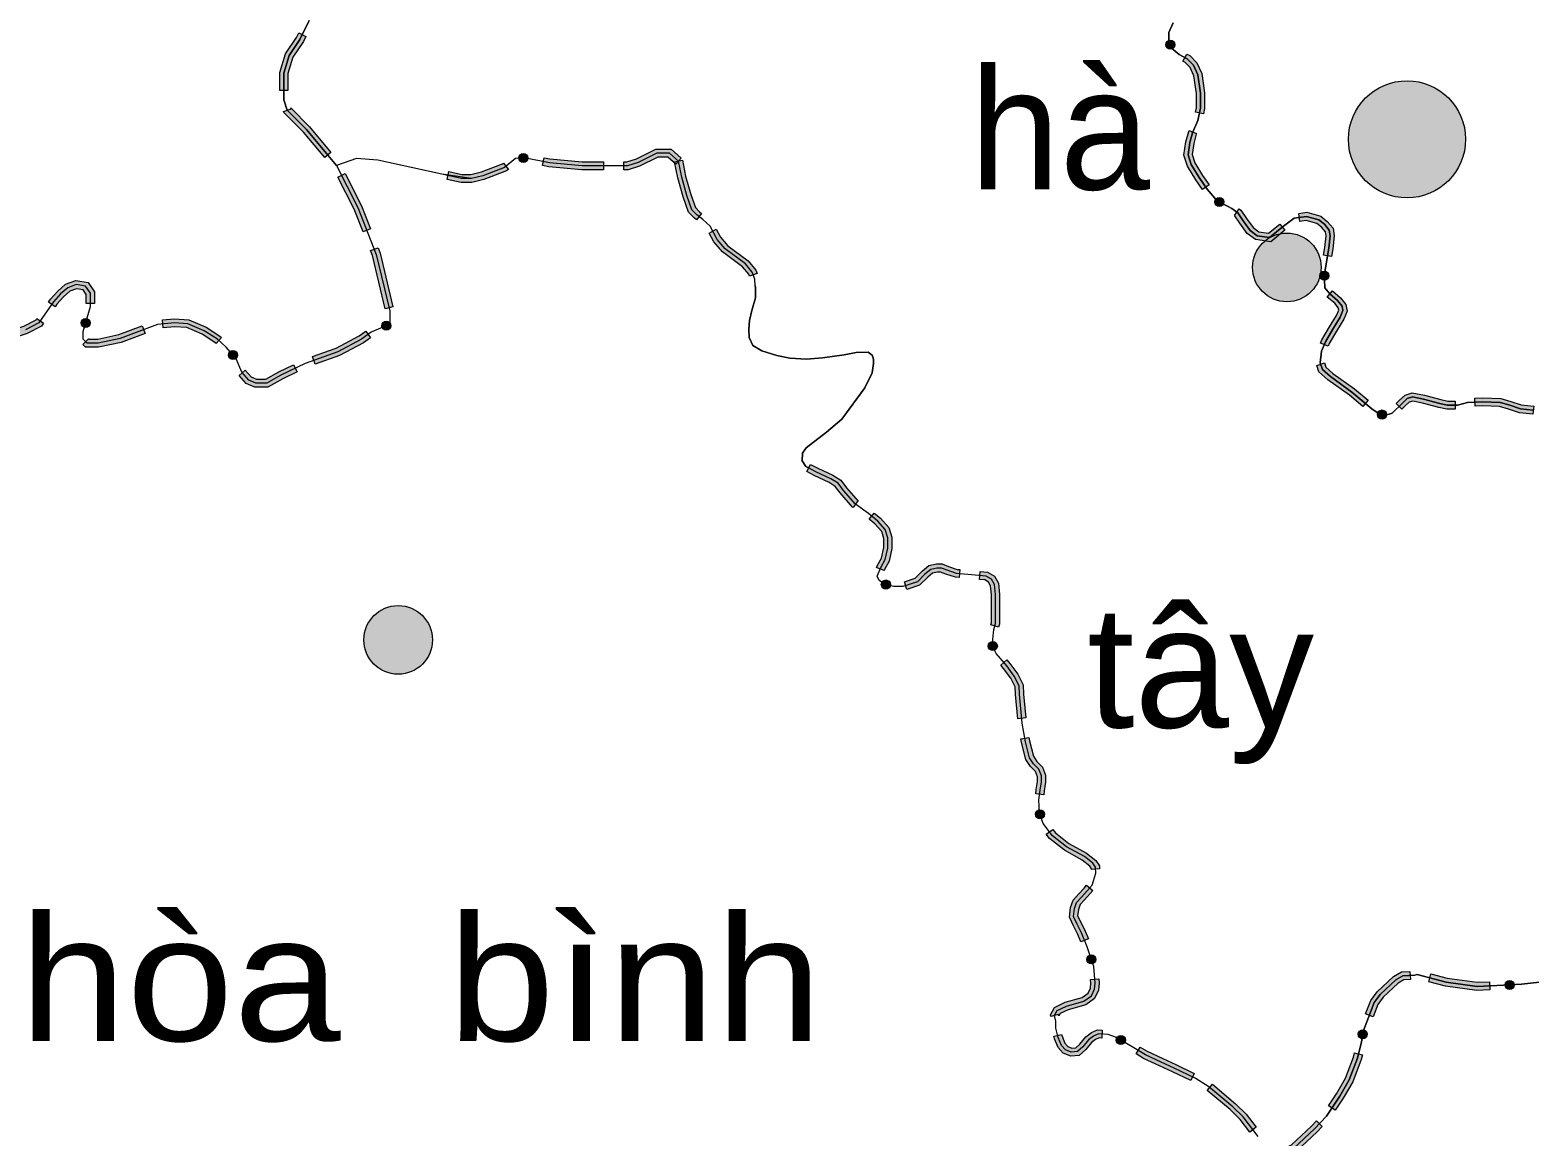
# Model space of a CAD drawing. Header units: metres. Extents: x -835890 to 1024355, y 79891 to 2211954.
# Drawn here: x -294160 to -219920, y 1838822 to 1893612 of the extents above; entities that cross this region are included whole.
import ezdxf
from ezdxf.enums import TextEntityAlignment as Align

# ---------------------------------------------------------------- set-up
doc = ezdxf.new("R2010")
doc.units = ezdxf.units.M
doc.header["$LTSCALE"] = 2200
for name, color, linetype, lineweight in [('10', 7, 'Continuous', 13), ('12', 7, 'Continuous', 13), ('13', 7, 'Continuous', 13), ('14', 7, 'Continuous', 13), ('16', 7, 'Continuous', 13), ('37', 7, 'Continuous', 13), ('38', 7, 'Continuous', 13), ('8', 7, 'Continuous', 13)]:
    doc.layers.add(name, color=color, linetype=linetype, lineweight=lineweight)
doc.layers.add('3', color=7, linetype='Continuous')

msp = doc.modelspace()

# ---------------------------------------------------------------- hatches: boundary and pattern name
at = {"layer": '37'}
for points in [[(-280495, 1893293), (-280619, 1893044), (-281142, 1892259), (-281390, 1891450), (-281390, 1891081), (-281391, 1890611), (-281791, 1890612), (-281790, 1891081), (-281790, 1891510), (-281507, 1892432), (-280966, 1893245), (-280853, 1893472)], [(-237622, 1892666, 1), (-237751, 1893097, 1)], [(-236867, 1892419), (-236726, 1892340), (-236375, 1891990), (-236130, 1891451), (-235993, 1890492), (-235993, 1889716), (-236048, 1889459), (-236439, 1889543), (-236393, 1889758), (-236393, 1890464), (-236518, 1891338), (-236709, 1891758), (-236969, 1892018), (-237061, 1892069)], [(-281227, 1889707), (-281242, 1889749), (-280313, 1888820), (-279256, 1887543), (-279564, 1887288), (-280609, 1888550), (-281589, 1889531), (-281605, 1889575)], [(-236383, 1888480), (-236397, 1888450), (-236520, 1887995), (-236599, 1887443), (-236468, 1887036), (-236091, 1886407), (-235765, 1885936), (-236094, 1885708), (-236427, 1886190), (-236835, 1886870), (-237008, 1887408), (-236913, 1888077), (-236775, 1888582), (-236751, 1888638)], [(-269947, 1887255, 1), (-269499, 1887295, 1)], [(-265755, 1886687), (-266827, 1886687), (-268463, 1886830), (-268782, 1886894), (-268703, 1887286), (-268406, 1887226), (-266810, 1887087), (-265755, 1887087)], [(-262172, 1886968), (-262564, 1887315), (-263062, 1887315), (-263966, 1886861), (-264540, 1886687), (-264755, 1886687), (-264755, 1887087), (-264599, 1887087), (-264115, 1887234), (-263157, 1887715), (-262413, 1887715), (-261907, 1887268)], [(-277663, 1883611), (-278104, 1884729), (-278911, 1886315), (-278555, 1886496), (-277739, 1884894), (-277290, 1883758)], [(-270459, 1886704), (-270554, 1886627), (-271677, 1886203), (-272274, 1886054), (-272813, 1886054), (-273501, 1886206), (-273415, 1886596), (-272769, 1886454), (-272324, 1886454), (-271797, 1886586), (-270756, 1886978), (-270713, 1887014)], [(-261843, 1887156), (-261691, 1886374), (-261431, 1885466), (-261206, 1884812), (-261006, 1884611), (-260896, 1884525), (-261143, 1884211), (-261272, 1884312), (-261555, 1884594), (-261813, 1885346), (-262080, 1886281), (-262235, 1887080)], [(-235059, 1884990, 1), (-235456, 1885200, 1)], [(-234279, 1884755), (-234194, 1884694), (-233914, 1884274), (-233585, 1883821), (-233301, 1883608), (-232828, 1883541), (-232265, 1883998), (-232013, 1883688), (-232711, 1883120), (-233459, 1883227), (-233873, 1883538), (-234242, 1884045), (-234486, 1884411), (-234512, 1884430)], [(-231320, 1884525), (-230924, 1884582), (-230234, 1884385), (-229914, 1884129), (-229625, 1883788), (-229569, 1883423), (-229638, 1882779), (-229706, 1882393), (-230100, 1882462), (-230034, 1882835), (-229972, 1883413), (-230004, 1883615), (-230194, 1883841), (-230421, 1884022), (-230952, 1884174), (-231263, 1884129)], [(-260173, 1883739), (-259963, 1883346), (-259597, 1882918), (-258588, 1882172), (-258211, 1881713), (-258151, 1881554), (-258526, 1881414), (-258562, 1881511), (-258866, 1881879), (-259871, 1882624), (-260295, 1883119), (-260526, 1883550)], [(-276573, 1879801), (-277198, 1882435), (-277295, 1882681), (-276923, 1882828), (-276815, 1882556), (-276184, 1879894)], [(-230054, 1881215, 1), (-230054, 1881665, 1)], [(-293245, 1880131), (-293148, 1880273), (-292783, 1880678), (-292397, 1881021), (-291886, 1881208), (-291284, 1881107), (-290970, 1880636), (-290970, 1880066), (-291370, 1880066), (-291370, 1880515), (-291520, 1880741), (-291848, 1880796), (-292189, 1880672), (-292500, 1880394), (-292833, 1880025), (-292916, 1879904)], [(-229653, 1880683), (-229255, 1880351), (-228995, 1880013), (-228931, 1879691), (-229090, 1879293), (-229458, 1878695), (-229821, 1878074), (-229875, 1877947), (-230243, 1878104), (-230179, 1878255), (-229801, 1878900), (-229449, 1879473), (-229346, 1879729), (-229369, 1879843), (-229545, 1880072), (-229909, 1880375)], [(-296418, 1878424), (-296333, 1878414), (-295254, 1878674), (-294464, 1878938), (-293861, 1879257), (-293817, 1879317), (-293494, 1879082), (-293592, 1878947), (-294306, 1878569), (-295143, 1878290), (-296310, 1878008), (-296466, 1878027)], [(-291460, 1878881, 1), (-291339, 1879315, 1)], [(-287596, 1879248), (-287009, 1879303), (-286300, 1879261), (-285439, 1878892), (-284752, 1878447), (-284669, 1878371), (-284938, 1878075), (-284997, 1878129), (-285628, 1878537), (-286393, 1878866), (-287002, 1878902), (-287559, 1878850)], [(-276305, 1879052, 1), (-276718, 1878873, 1)], [(-291254, 1878307), (-291242, 1878294), (-290803, 1878294), (-289754, 1878519), (-288599, 1878953), (-288459, 1878578), (-289641, 1878134), (-290761, 1877894), (-291407, 1877894), (-291537, 1878024)], [(-280169, 1877430), (-278990, 1877851), (-277853, 1878458), (-277526, 1878694), (-277293, 1878369), (-277641, 1878118), (-278828, 1877485), (-280035, 1877053)], [(-283961, 1877337, 1), (-284255, 1877677, 1)], [(-283499, 1876765), (-283205, 1876438), (-282934, 1876317), (-282486, 1876317), (-281829, 1876683), (-281108, 1877032), (-280934, 1876672), (-281645, 1876327), (-282382, 1875917), (-283019, 1875917), (-283445, 1876107), (-283797, 1876498)], [(-230053, 1877124), (-229980, 1876903), (-229635, 1876597), (-228569, 1875835), (-227891, 1875268), (-228148, 1874962), (-228814, 1875518), (-229885, 1876284), (-230325, 1876675), (-230433, 1876997)], [(-226501, 1875106), (-226332, 1875275), (-226057, 1875525), (-225705, 1875643), (-225101, 1875522), (-224291, 1875304), (-223946, 1875222), (-223577, 1875222), (-223577, 1874822), (-223992, 1874822), (-224389, 1874916), (-225193, 1875132), (-225679, 1875230), (-225851, 1875173), (-226056, 1874986), (-226218, 1874823)], [(-222606, 1875375), (-222225, 1875397), (-221319, 1875352), (-220813, 1875214), (-220304, 1875044), (-219686, 1874974), (-219731, 1874576), (-220391, 1874652), (-220929, 1874831), (-221383, 1874955), (-222223, 1874997), (-222582, 1874976)], [(-226984, 1874492, 1), (-227411, 1874634, 1)], [(-255508, 1872094), (-255147, 1871906), (-254394, 1871551), (-254001, 1871305), (-253720, 1870929), (-253147, 1870272), (-253160, 1870281), (-253393, 1869956), (-253418, 1869973), (-254031, 1870678), (-254276, 1871005), (-254586, 1871199), (-255325, 1871547), (-255693, 1871739)], [(-252344, 1869683), (-252035, 1869433), (-251623, 1868972), (-251469, 1868484), (-251469, 1867925), (-251612, 1867304), (-251840, 1866894), (-251866, 1866832), (-252235, 1866987), (-252200, 1867069), (-251989, 1867449), (-251869, 1867971), (-251869, 1868422), (-251978, 1868769), (-252312, 1869143), (-252596, 1869372)], [(-250857, 1866273), (-250317, 1866453), (-249971, 1866799), (-249641, 1867078), (-249264, 1867159), (-248986, 1867159), (-248670, 1867038), (-248235, 1866892), (-248103, 1866880), (-248141, 1866482), (-248319, 1866498), (-248806, 1866661), (-249061, 1866759), (-249222, 1866759), (-249459, 1866708), (-249700, 1866504), (-250101, 1866103), (-250730, 1865893)], [(-247110, 1866789), (-246744, 1866759), (-246396, 1866556), (-246193, 1866208), (-246145, 1865650), (-246145, 1864983), (-246145, 1864186), (-246189, 1864030), (-246574, 1864140), (-246545, 1864242), (-246545, 1864983), (-246545, 1865633), (-246584, 1866084), (-246689, 1866264), (-246867, 1866368), (-247142, 1866390)], [(-251555, 1866081, 1), (-251989, 1866202, 1)], [(-246476, 1862869, 1), (-246476, 1863319, 1)], [(-245775, 1862406), (-245628, 1862234), (-245240, 1861709), (-244972, 1861173), (-244948, 1860718), (-244839, 1859532), (-245237, 1859495), (-245347, 1860689), (-245367, 1861069), (-245583, 1861499), (-245941, 1861985), (-246079, 1862145)], [(-244686, 1858562), (-244656, 1858394), (-244468, 1857641), (-244300, 1857380), (-244022, 1857102), (-243861, 1856699), (-243861, 1856359), (-243929, 1855928), (-243957, 1855726), (-244353, 1855780), (-244325, 1855986), (-244261, 1856390), (-244261, 1856622), (-244363, 1856877), (-244613, 1857127), (-244840, 1857481), (-245047, 1858310), (-245080, 1858491)], [(-244067, 1854547, 1), (-244215, 1854972, 1)], [(-243511, 1854011), (-243379, 1853835), (-242710, 1853312), (-241831, 1852828), (-241376, 1852469), (-241198, 1852201), (-241187, 1852059), (-241586, 1852028), (-241589, 1852066), (-241674, 1852194), (-242053, 1852494), (-242931, 1852977), (-243667, 1853553), (-243831, 1853771)], [(-241523, 1850987), (-241650, 1850837), (-241938, 1850526), (-242152, 1850293), (-242240, 1850045), (-242275, 1849729), (-242124, 1849409), (-241903, 1848965), (-241745, 1848588), (-242114, 1848434), (-242267, 1848798), (-242484, 1849234), (-242685, 1849661), (-242632, 1850136), (-242501, 1850503), (-242232, 1850797), (-241949, 1851102), (-241828, 1851245)], [(-241527, 1847355, 1), (-241665, 1847783, 1)], [(-241231, 1846606), (-241214, 1846402), (-241240, 1846043), (-241432, 1845632), (-241877, 1845318), (-242750, 1845071), (-243137, 1844887), (-243202, 1844769), (-243217, 1844837), (-243607, 1844747), (-243626, 1844827), (-243426, 1845192), (-242891, 1845447), (-242051, 1845684), (-241750, 1845897), (-241634, 1846145), (-241616, 1846400), (-241630, 1846573)], [(-228013, 1844875), (-227760, 1845536), (-227446, 1845971), (-226634, 1846722), (-226232, 1846960), (-225815, 1846978), (-225797, 1846578), (-226115, 1846565), (-226393, 1846400), (-227146, 1845704), (-227405, 1845345), (-227639, 1844732)], [(-224782, 1846854), (-223980, 1846643), (-222486, 1846436), (-221884, 1846460), (-221868, 1846061), (-222506, 1846035), (-224059, 1846250), (-224884, 1846467)], [(-220653, 1846320, 1), (-221102, 1846293, 1)], [(-243069, 1843855), (-243047, 1843762), (-242902, 1843417), (-242759, 1843258), (-242560, 1843181), (-242366, 1843195), (-242165, 1843380), (-241872, 1843740), (-241593, 1843944), (-241289, 1844082), (-241063, 1844071), (-241081, 1843672), (-241211, 1843678), (-241391, 1843596), (-241595, 1843448), (-241873, 1843105), (-242199, 1842806), (-242620, 1842776), (-242992, 1842919), (-243244, 1843200), (-243429, 1843637), (-243458, 1843763)], [(-239942, 1843459, 1), (-240328, 1843691, 1)], [(-228117, 1844084, 1), (-228188, 1843640, 1)], [(-239175, 1843232), (-238828, 1843023), (-238048, 1842655), (-237410, 1842369), (-236496, 1841926), (-236671, 1841566), (-237579, 1842006), (-238215, 1842292), (-239017, 1842670), (-239381, 1842889)], [(-229853, 1840324), (-229462, 1840910), (-229010, 1841684), (-228611, 1842736), (-228560, 1842936), (-228173, 1842837), (-228229, 1842615), (-228648, 1841511), (-229122, 1840698), (-229520, 1840102)], [(-235601, 1841383), (-234450, 1840423), (-233929, 1839902), (-233435, 1839262), (-233751, 1839018), (-234230, 1839638), (-234720, 1840128), (-235857, 1841076)], [(-232785, 1838055), (-232112, 1838173), (-231679, 1838389), (-230691, 1839313), (-230453, 1839569), (-230160, 1839296), (-230408, 1839030), (-231448, 1838057), (-231986, 1837789), (-232717, 1837661)]]:
    msp.add_hatch(color=256, dxfattribs=at).paths.add_polyline_path(points)
at = {"layer": '8'}
for points in [[(-223062, 1888196, 1), (-228862, 1888196, 1)], [(-230214, 1881852, 1), (-233614, 1881852, 1)], [(-274225, 1863400, 1), (-277625, 1863400, 1)]]:
    msp.add_hatch(color=256, dxfattribs=at).paths.add_polyline_path(points)

# ---------------------------------------------------------------- linework, layer by layer
at = {"layer": '10'}
for points in [[(-261381, 1884703), (-261622, 1885406), (-261885, 1886328), (-262039, 1887118), (-262489, 1887515), (-263110, 1887515), (-264041, 1887048), (-264570, 1886887), (-266818, 1886887), (-268434, 1887028), (-269681, 1887279), (-270121, 1887239), (-270655, 1886803), (-271737, 1886394), (-272299, 1886254), (-272791, 1886254), (-276937, 1887169), (-277991, 1887239), (-278987, 1886905), (-280461, 1888685), (-281416, 1889640), (-281592, 1890147), (-281590, 1891081), (-281590, 1891480), (-281324, 1892346), (-280793, 1893144), (-280328, 1894076)], [(-237545, 1893967), (-237763, 1893488), (-237763, 1893139), (-237633, 1892703), (-237240, 1892397), (-236847, 1892179), (-236542, 1891874), (-236324, 1891394), (-236193, 1890478), (-236193, 1889737), (-236324, 1889126), (-236586, 1888516), (-236717, 1888036), (-236804, 1887425), (-236651, 1886953), (-236259, 1886298), (-235866, 1885731), (-235386, 1885163), (-234645, 1884771), (-234340, 1884552), (-234078, 1884160), (-233729, 1883680), (-233380, 1883418), (-232770, 1883330), (-232072, 1883898), (-231548, 1884291), (-230938, 1884378), (-230327, 1884203), (-230054, 1883985), (-229814, 1883702), (-229771, 1883418), (-229836, 1882807), (-229989, 1881935), (-230054, 1881499), (-230054, 1881237), (-230033, 1880844), (-229793, 1880539), (-229400, 1880212), (-229182, 1879928), (-229138, 1879710), (-229269, 1879383), (-229629, 1878797), (-230000, 1878164), (-230196, 1877706), (-230262, 1877117), (-230153, 1876789), (-229760, 1876440), (-228691, 1875676), (-227699, 1874847), (-227393, 1874629), (-227066, 1874519), (-226695, 1874629), (-226194, 1875131), (-225954, 1875349), (-225692, 1875436), (-225147, 1875327), (-224340, 1875110), (-223969, 1875022), (-223467, 1875022), (-222965, 1875153), (-222224, 1875197), (-221351, 1875153), (-220871, 1875022), (-220348, 1874848)], [(-242085, 1848882), (-242304, 1849321), (-242480, 1849695), (-242436, 1850090), (-242326, 1850398), (-242085, 1850662), (-241799, 1850969), (-241558, 1851255), (-241371, 1851848), (-241393, 1852134), (-241525, 1852332), (-241942, 1852661), (-242820, 1853145), (-243523, 1853694), (-243984, 1854309), (-244160, 1854815), (-244193, 1855474), (-244127, 1855957), (-244061, 1856375), (-244061, 1856660), (-244193, 1856990), (-244456, 1857253), (-244654, 1857561), (-244852, 1858352), (-245016, 1859275), (-245148, 1860703), (-245170, 1861121), (-245411, 1861604), (-245785, 1862109), (-246312, 1862725), (-246476, 1863050), (-246476, 1863424), (-246432, 1863907), (-246345, 1864214), (-246345, 1864983), (-246345, 1865641), (-246389, 1866146), (-246542, 1866410), (-246806, 1866564), (-247355, 1866608), (-248277, 1866695), (-248738, 1866849), (-249024, 1866959), (-249243, 1866959), (-249550, 1866893), (-249836, 1866652), (-250209, 1866278), (-250933, 1866037), (-251394, 1866037), (-251790, 1866146), (-252097, 1866344), (-252196, 1866564), (-252020, 1866981), (-251801, 1867377), (-251669, 1867948), (-251669, 1868453), (-251801, 1868870), (-252174, 1869288), (-252635, 1869661), (-253282, 1870123), (-253875, 1870804), (-254139, 1871155), (-254490, 1871375), (-255236, 1871726), (-255601, 1871917), (-255741, 1871990), (-255917, 1872276), (-255895, 1872649), (-255719, 1872913), (-254720, 1873681), (-253952, 1874341), (-252810, 1875878), (-252459, 1876625), (-252393, 1877087), (-252393, 1877306), (-252459, 1877504), (-252657, 1877658), (-253239, 1877636), (-253831, 1877526), (-254907, 1877372), (-255697, 1877306), (-256532, 1877350), (-257168, 1877482), (-257915, 1877724), (-258354, 1877987), (-258540, 1878383), (-258562, 1878778), (-258518, 1879217), (-258409, 1879723), (-258233, 1880338), (-258233, 1880843), (-258239, 1880951), (-258255, 1881260), (-258387, 1881612), (-258727, 1882026), (-259734, 1882771), (-260129, 1883232), (-260480, 1883891), (-260832, 1884220), (-261139, 1884462), (-261381, 1884703)], [(-220348, 1874848), (-219708, 1874775)], [(-233333, 1838803), (-234080, 1839770), (-234585, 1840276), (-235771, 1841265), (-236452, 1841682), (-237495, 1842188), (-238132, 1842473), (-238922, 1842847), (-240350, 1843704), (-240767, 1843858), (-241250, 1843880), (-241492, 1843770), (-241734, 1843594), (-242019, 1843242), (-242283, 1843001), (-242590, 1842979), (-242876, 1843089), (-243073, 1843308), (-243238, 1843700), (-243348, 1844161), (-243348, 1844512), (-243414, 1844798), (-243282, 1845040), (-242821, 1845259), (-241964, 1845501), (-241591, 1845764), (-241437, 1846094), (-241415, 1846401), (-241481, 1847214), (-241799, 1848201), (-242085, 1848882)], [(-219397, 1846446), (-220290, 1846341), (-221183, 1846288), (-222496, 1846236), (-224020, 1846446), (-225459, 1846825), (-225573, 1846788), (-226174, 1846762), (-226513, 1846561), (-227296, 1845838), (-227583, 1845440), (-227869, 1844690), (-228123, 1844046), (-228211, 1843495), (-228420, 1842675), (-228829, 1841598), (-229292, 1840804), (-229954, 1839811), (-230549, 1839172), (-231564, 1838223)]]:
    msp.add_lwpolyline(points, dxfattribs=at)
at = {"layer": '12'}
msp.add_lwpolyline([(-231564, 1838223), (-230549, 1839172), (-229954, 1839811), (-229292, 1840804), (-228829, 1841598), (-228420, 1842675), (-228211, 1843495), (-228123, 1844046), (-227869, 1844690), (-227583, 1845440), (-227296, 1845838), (-226513, 1846561), (-226174, 1846762), (-225573, 1846788), (-225459, 1846825), (-224020, 1846446), (-222496, 1846236), (-221183, 1846288), (-220290, 1846341), (-219397, 1846446)], dxfattribs=at)
at = {"layer": '13'}
msp.add_lwpolyline([(-280328, 1894076), (-280793, 1893144), (-281324, 1892346), (-281590, 1891480), (-281590, 1891081), (-281592, 1890147), (-281416, 1889640), (-280461, 1888685), (-278987, 1886905), (-277922, 1884812), (-277007, 1882496), (-276342, 1879695), (-276342, 1879036), (-277263, 1878637), (-277747, 1878288), (-278909, 1877668), (-280536, 1877086), (-281737, 1876505), (-282434, 1876117), (-282976, 1876117), (-283325, 1876272), (-283674, 1876660), (-283945, 1877319), (-284449, 1877900), (-284875, 1878288), (-285533, 1878715), (-286347, 1879063), (-287005, 1879102), (-287838, 1879025), (-289698, 1878327), (-290782, 1878094), (-291324, 1878094), (-291518, 1878288), (-291518, 1878676), (-291170, 1879916), (-291170, 1880575), (-291402, 1880924), (-291867, 1881002), (-292293, 1880847), (-292642, 1880536), (-292990, 1880149), (-293416, 1879529), (-293726, 1879102), (-294385, 1878753)], dxfattribs=at)
at = {"layer": '14'}
for points in [[(-229400, 1880212), (-229793, 1880539), (-230033, 1880844), (-230054, 1881237), (-230054, 1881499), (-229989, 1881935), (-229836, 1882807), (-229771, 1883418), (-229814, 1883702), (-230054, 1883985), (-230327, 1884203), (-230938, 1884378), (-231548, 1884291), (-232072, 1883898), (-232770, 1883330), (-233380, 1883418), (-233729, 1883680), (-234078, 1884160), (-234340, 1884552), (-234645, 1884771), (-235386, 1885163), (-235866, 1885731), (-236259, 1886298), (-236651, 1886953), (-236804, 1887425), (-236717, 1888036), (-236586, 1888516), (-236324, 1889126), (-236193, 1889737), (-236193, 1890478), (-236324, 1891394), (-236542, 1891874), (-236847, 1892179), (-237240, 1892397), (-237633, 1892703), (-237763, 1893139), (-237763, 1893488), (-237545, 1893967)], [(-219708, 1874775), (-220348, 1874848), (-220871, 1875022), (-221351, 1875153), (-222224, 1875197), (-222965, 1875153), (-223467, 1875022), (-223969, 1875022), (-224340, 1875110), (-225147, 1875327), (-225692, 1875436), (-225954, 1875349), (-226194, 1875131), (-226695, 1874629), (-227066, 1874519), (-227393, 1874629), (-227699, 1874847), (-228691, 1875676), (-229760, 1876440), (-230153, 1876789), (-230262, 1877117), (-230196, 1877706), (-230000, 1878164), (-229629, 1878797), (-229269, 1879383), (-229138, 1879710), (-229182, 1879928), (-229400, 1880212)]]:
    msp.add_lwpolyline(points, dxfattribs=at)
at = {"layer": '16'}
for points in [[(-260480, 1883891), (-260832, 1884220), (-261139, 1884462), (-261381, 1884703), (-261622, 1885406), (-261885, 1886328), (-262039, 1887118), (-262489, 1887515), (-263110, 1887515), (-264041, 1887048), (-264570, 1886887), (-266818, 1886887), (-268434, 1887028), (-269681, 1887279), (-270121, 1887239), (-270655, 1886803), (-271737, 1886394), (-272299, 1886254), (-273759, 1886467), (-276937, 1887169), (-277991, 1887239), (-278987, 1886905), (-277922, 1884812), (-277007, 1882496), (-276342, 1879695), (-276342, 1879036), (-277263, 1878637), (-277747, 1878288), (-278909, 1877668), (-280536, 1877086), (-281737, 1876505), (-282434, 1876117), (-282976, 1876117), (-283325, 1876272), (-283674, 1876660), (-283945, 1877319), (-284449, 1877900), (-284875, 1878288), (-285533, 1878715), (-286347, 1879063), (-287005, 1879102), (-287838, 1879025), (-289698, 1878327), (-290782, 1878094), (-291324, 1878094), (-291518, 1878288), (-291518, 1878676), (-291170, 1879916), (-291170, 1880575), (-291402, 1880924), (-291867, 1881002), (-292293, 1880847), (-292642, 1880536), (-292990, 1880149), (-293416, 1879529), (-293726, 1879102), (-294385, 1878753)], [(-241415, 1846401), (-241481, 1847214), (-241799, 1848201), (-242085, 1848882), (-242304, 1849321), (-242480, 1849695), (-242436, 1850090), (-242326, 1850398), (-242085, 1850662), (-241799, 1850969), (-241558, 1851255), (-241371, 1851848), (-241393, 1852134), (-241525, 1852332), (-241942, 1852661), (-242820, 1853145), (-243523, 1853694), (-243984, 1854309), (-244160, 1854815), (-244193, 1855474), (-244127, 1855957), (-244061, 1856375), (-244061, 1856660), (-244193, 1856990), (-244456, 1857253), (-244654, 1857561), (-244852, 1858352), (-245016, 1859275), (-245148, 1860703), (-245170, 1861121), (-245411, 1861604), (-245785, 1862109), (-246312, 1862725), (-246476, 1863050), (-246476, 1863424), (-246432, 1863907), (-246345, 1864214), (-246345, 1864983), (-246345, 1865641), (-246389, 1866146), (-246542, 1866410), (-246806, 1866564), (-247355, 1866608), (-248277, 1866695), (-248738, 1866849), (-249024, 1866959), (-249243, 1866959), (-249550, 1866893), (-249836, 1866652), (-250209, 1866278), (-250933, 1866037), (-251394, 1866037), (-251790, 1866146), (-252097, 1866344), (-252196, 1866564), (-252020, 1866981), (-251801, 1867377), (-251669, 1867948), (-251669, 1868453), (-251801, 1868870), (-252174, 1869288), (-252635, 1869661), (-253282, 1870123), (-253875, 1870804), (-254139, 1871155), (-254490, 1871375), (-255236, 1871726), (-255601, 1871917), (-255741, 1871990), (-255917, 1872276), (-255895, 1872649), (-255719, 1872913), (-254720, 1873681), (-253952, 1874341), (-252810, 1875878), (-252459, 1876625), (-252393, 1877087), (-252393, 1877306), (-252459, 1877504), (-252657, 1877658), (-253239, 1877636), (-253831, 1877526), (-254907, 1877372), (-255697, 1877306), (-256532, 1877350), (-257168, 1877482), (-257915, 1877724), (-258354, 1877987), (-258540, 1878383), (-258562, 1878778), (-258518, 1879217), (-258409, 1879723), (-258233, 1880338), (-258233, 1880843), (-258239, 1880951), (-258255, 1881260), (-258387, 1881612), (-258727, 1882026), (-259734, 1882771), (-260129, 1883232), (-260480, 1883891)], [(-233333, 1838803), (-234080, 1839770), (-234585, 1840276), (-235771, 1841265), (-236452, 1841682), (-237495, 1842188), (-238132, 1842473), (-238922, 1842847), (-240350, 1843704), (-240767, 1843858), (-241250, 1843880), (-241492, 1843770), (-241734, 1843594), (-242019, 1843242), (-242283, 1843001), (-242590, 1842979), (-242876, 1843089), (-243073, 1843308), (-243238, 1843700), (-243348, 1844161), (-243348, 1844512), (-243414, 1844798), (-243282, 1845040), (-242821, 1845259), (-241964, 1845501), (-241591, 1845764), (-241437, 1846094), (-241415, 1846401)]]:
    msp.add_lwpolyline(points, dxfattribs=at)
at = {"layer": '37'}
for points in [[(-280495, 1893293), (-280619, 1893044), (-281142, 1892259), (-281390, 1891450), (-281390, 1891081), (-281391, 1890611), (-281791, 1890612), (-281790, 1891081), (-281790, 1891510), (-281507, 1892432), (-280966, 1893245), (-280853, 1893472)], [(-236867, 1892419), (-236726, 1892340), (-236375, 1891990), (-236130, 1891451), (-235993, 1890492), (-235993, 1889716), (-236048, 1889459), (-236439, 1889543), (-236393, 1889758), (-236393, 1890464), (-236518, 1891338), (-236709, 1891758), (-236969, 1892018), (-237061, 1892069)], [(-281227, 1889707), (-281242, 1889749), (-280313, 1888820), (-279256, 1887543), (-279564, 1887288), (-280609, 1888550), (-281589, 1889531), (-281605, 1889575)], [(-236383, 1888480), (-236397, 1888450), (-236520, 1887995), (-236599, 1887443), (-236468, 1887036), (-236091, 1886407), (-235765, 1885936), (-236094, 1885708), (-236427, 1886190), (-236835, 1886870), (-237008, 1887408), (-236913, 1888077), (-236775, 1888582), (-236751, 1888638)], [(-265755, 1886687), (-266827, 1886687), (-268463, 1886830), (-268782, 1886894), (-268703, 1887286), (-268406, 1887226), (-266810, 1887087), (-265755, 1887087)], [(-262172, 1886968), (-262564, 1887315), (-263062, 1887315), (-263966, 1886861), (-264540, 1886687), (-264755, 1886687), (-264755, 1887087), (-264599, 1887087), (-264115, 1887234), (-263157, 1887715), (-262413, 1887715), (-261907, 1887268)], [(-277663, 1883611), (-278104, 1884729), (-278911, 1886315), (-278555, 1886496), (-277739, 1884894), (-277290, 1883758)], [(-270459, 1886704), (-270554, 1886627), (-271677, 1886203), (-272274, 1886054), (-272813, 1886054), (-273501, 1886206), (-273415, 1886596), (-272769, 1886454), (-272324, 1886454), (-271797, 1886586), (-270756, 1886978), (-270713, 1887014)], [(-261843, 1887156), (-261691, 1886374), (-261431, 1885466), (-261206, 1884812), (-261006, 1884611), (-260896, 1884525), (-261143, 1884211), (-261272, 1884312), (-261555, 1884594), (-261813, 1885346), (-262080, 1886281), (-262235, 1887080)], [(-234279, 1884755), (-234194, 1884694), (-233914, 1884274), (-233585, 1883821), (-233301, 1883608), (-232828, 1883541), (-232265, 1883998), (-232013, 1883688), (-232711, 1883120), (-233459, 1883227), (-233873, 1883538), (-234242, 1884045), (-234486, 1884411), (-234512, 1884430)], [(-231320, 1884525), (-230924, 1884582), (-230234, 1884385), (-229914, 1884129), (-229625, 1883788), (-229569, 1883423), (-229638, 1882779), (-229706, 1882393), (-230100, 1882462), (-230034, 1882835), (-229972, 1883413), (-230004, 1883615), (-230194, 1883841), (-230421, 1884022), (-230952, 1884174), (-231263, 1884129)], [(-260173, 1883739), (-259963, 1883346), (-259597, 1882918), (-258588, 1882172), (-258211, 1881713), (-258151, 1881554), (-258526, 1881414), (-258562, 1881511), (-258866, 1881879), (-259871, 1882624), (-260295, 1883119), (-260526, 1883550)], [(-276573, 1879801), (-277198, 1882435), (-277295, 1882681), (-276923, 1882828), (-276815, 1882556), (-276184, 1879894)], [(-293245, 1880131), (-293148, 1880273), (-292783, 1880678), (-292397, 1881021), (-291886, 1881208), (-291284, 1881107), (-290970, 1880636), (-290970, 1880066), (-291370, 1880066), (-291370, 1880515), (-291520, 1880741), (-291848, 1880796), (-292189, 1880672), (-292500, 1880394), (-292833, 1880025), (-292916, 1879904)], [(-229653, 1880683), (-229255, 1880351), (-228995, 1880013), (-228931, 1879691), (-229090, 1879293), (-229458, 1878695), (-229821, 1878074), (-229875, 1877947), (-230243, 1878104), (-230179, 1878255), (-229801, 1878900), (-229449, 1879473), (-229346, 1879729), (-229369, 1879843), (-229545, 1880072), (-229909, 1880375)], [(-296418, 1878424), (-296333, 1878414), (-295254, 1878674), (-294464, 1878938), (-293861, 1879257), (-293817, 1879317), (-293494, 1879082), (-293592, 1878947), (-294306, 1878569), (-295143, 1878290), (-296310, 1878008), (-296466, 1878027)], [(-287596, 1879248), (-287009, 1879303), (-286300, 1879261), (-285439, 1878892), (-284752, 1878447), (-284669, 1878371), (-284938, 1878075), (-284997, 1878129), (-285628, 1878537), (-286393, 1878866), (-287002, 1878902), (-287559, 1878850)], [(-291254, 1878307), (-291242, 1878294), (-290803, 1878294), (-289754, 1878519), (-288599, 1878953), (-288459, 1878578), (-289641, 1878134), (-290761, 1877894), (-291407, 1877894), (-291537, 1878024)], [(-280169, 1877430), (-278990, 1877851), (-277853, 1878458), (-277526, 1878694), (-277293, 1878369), (-277641, 1878118), (-278828, 1877485), (-280035, 1877053)], [(-283499, 1876765), (-283205, 1876438), (-282934, 1876317), (-282486, 1876317), (-281829, 1876683), (-281108, 1877032), (-280934, 1876672), (-281645, 1876327), (-282382, 1875917), (-283019, 1875917), (-283445, 1876107), (-283797, 1876498)], [(-230053, 1877124), (-229980, 1876903), (-229635, 1876597), (-228569, 1875835), (-227891, 1875268), (-228148, 1874962), (-228814, 1875518), (-229885, 1876284), (-230325, 1876675), (-230433, 1876997)], [(-226501, 1875106), (-226332, 1875275), (-226057, 1875525), (-225705, 1875643), (-225101, 1875522), (-224291, 1875304), (-223946, 1875222), (-223577, 1875222), (-223577, 1874822), (-223992, 1874822), (-224389, 1874916), (-225193, 1875132), (-225679, 1875230), (-225851, 1875173), (-226056, 1874986), (-226218, 1874823)], [(-222606, 1875375), (-222225, 1875397), (-221319, 1875352), (-220813, 1875214), (-220304, 1875044), (-219686, 1874974), (-219731, 1874576), (-220391, 1874652), (-220929, 1874831), (-221383, 1874955), (-222223, 1874997), (-222582, 1874976)], [(-255508, 1872094), (-255147, 1871906), (-254394, 1871551), (-254001, 1871305), (-253720, 1870929), (-253147, 1870272), (-253160, 1870281), (-253393, 1869956), (-253418, 1869973), (-254031, 1870678), (-254276, 1871005), (-254586, 1871199), (-255325, 1871547), (-255693, 1871739)], [(-252344, 1869683), (-252035, 1869433), (-251623, 1868972), (-251469, 1868484), (-251469, 1867925), (-251612, 1867304), (-251840, 1866894), (-251866, 1866832), (-252235, 1866987), (-252200, 1867069), (-251989, 1867449), (-251869, 1867971), (-251869, 1868422), (-251978, 1868769), (-252312, 1869143), (-252596, 1869372)], [(-250857, 1866273), (-250317, 1866453), (-249971, 1866799), (-249641, 1867078), (-249264, 1867159), (-248986, 1867159), (-248670, 1867038), (-248235, 1866892), (-248103, 1866880), (-248141, 1866482), (-248319, 1866498), (-248806, 1866661), (-249061, 1866759), (-249222, 1866759), (-249459, 1866708), (-249700, 1866504), (-250101, 1866103), (-250730, 1865893)], [(-247110, 1866789), (-246744, 1866759), (-246396, 1866556), (-246193, 1866208), (-246145, 1865650), (-246145, 1864983), (-246145, 1864186), (-246189, 1864030), (-246574, 1864140), (-246545, 1864242), (-246545, 1864983), (-246545, 1865633), (-246584, 1866084), (-246689, 1866264), (-246867, 1866368), (-247142, 1866390)], [(-245775, 1862406), (-245628, 1862234), (-245240, 1861709), (-244972, 1861173), (-244948, 1860718), (-244839, 1859532), (-245237, 1859495), (-245347, 1860689), (-245367, 1861069), (-245583, 1861499), (-245941, 1861985), (-246079, 1862145)], [(-244686, 1858562), (-244656, 1858394), (-244468, 1857641), (-244300, 1857380), (-244022, 1857102), (-243861, 1856699), (-243861, 1856359), (-243929, 1855928), (-243957, 1855726), (-244353, 1855780), (-244325, 1855986), (-244261, 1856390), (-244261, 1856622), (-244363, 1856877), (-244613, 1857127), (-244840, 1857481), (-245047, 1858310), (-245080, 1858491)], [(-243511, 1854011), (-243379, 1853835), (-242710, 1853312), (-241831, 1852828), (-241376, 1852469), (-241198, 1852201), (-241187, 1852059), (-241586, 1852028), (-241589, 1852066), (-241674, 1852194), (-242053, 1852494), (-242931, 1852977), (-243667, 1853553), (-243831, 1853771)], [(-241523, 1850987), (-241650, 1850837), (-241938, 1850526), (-242152, 1850293), (-242240, 1850045), (-242275, 1849729), (-242124, 1849409), (-241903, 1848965), (-241745, 1848588), (-242114, 1848434), (-242267, 1848798), (-242484, 1849234), (-242685, 1849661), (-242632, 1850136), (-242501, 1850503), (-242232, 1850797), (-241949, 1851102), (-241828, 1851245)], [(-241231, 1846606), (-241214, 1846402), (-241240, 1846043), (-241432, 1845632), (-241877, 1845318), (-242750, 1845071), (-243137, 1844887), (-243202, 1844769), (-243217, 1844837), (-243607, 1844747), (-243626, 1844827), (-243426, 1845192), (-242891, 1845447), (-242051, 1845684), (-241750, 1845897), (-241634, 1846145), (-241616, 1846400), (-241630, 1846573)], [(-228013, 1844875), (-227760, 1845536), (-227446, 1845971), (-226634, 1846722), (-226232, 1846960), (-225815, 1846978), (-225797, 1846578), (-226115, 1846565), (-226393, 1846400), (-227146, 1845704), (-227405, 1845345), (-227639, 1844732)], [(-224782, 1846854), (-223980, 1846643), (-222486, 1846436), (-221884, 1846460), (-221868, 1846061), (-222506, 1846035), (-224059, 1846250), (-224884, 1846467)], [(-243069, 1843855), (-243047, 1843762), (-242902, 1843417), (-242759, 1843258), (-242560, 1843181), (-242366, 1843195), (-242165, 1843380), (-241872, 1843740), (-241593, 1843944), (-241289, 1844082), (-241063, 1844071), (-241081, 1843672), (-241211, 1843678), (-241391, 1843596), (-241595, 1843448), (-241873, 1843105), (-242199, 1842806), (-242620, 1842776), (-242992, 1842919), (-243244, 1843200), (-243429, 1843637), (-243458, 1843763)], [(-239175, 1843232), (-238828, 1843023), (-238048, 1842655), (-237410, 1842369), (-236496, 1841926), (-236671, 1841566), (-237579, 1842006), (-238215, 1842292), (-239017, 1842670), (-239381, 1842889)], [(-229853, 1840324), (-229462, 1840910), (-229010, 1841684), (-228611, 1842736), (-228560, 1842936), (-228173, 1842837), (-228229, 1842615), (-228648, 1841511), (-229122, 1840698), (-229520, 1840102)], [(-235601, 1841383), (-234450, 1840423), (-233929, 1839902), (-233435, 1839262), (-233751, 1839018), (-234230, 1839638), (-234720, 1840128), (-235857, 1841076)], [(-232785, 1838055), (-232112, 1838173), (-231679, 1838389), (-230691, 1839313), (-230453, 1839569), (-230160, 1839296), (-230408, 1839030), (-231448, 1838057), (-231986, 1837789), (-232717, 1837661)]]:
    msp.add_lwpolyline(points, close=True, dxfattribs=at)
for centre in [(-237686, 1892882), (-269723, 1887275), (-235258, 1885095), (-230054, 1881440), (-291399, 1879098), (-276511, 1878963), (-284108, 1877507), (-227197, 1874563), (-251772, 1866141), (-246476, 1863094), (-244141, 1854760), (-241596, 1847569), (-220877, 1846306), (-240135, 1843575), (-228153, 1843862)]:
    msp.add_circle(centre, 225, dxfattribs=at)
at = {"layer": '38'}
for points in [[(-273759, 1886467), (-276937, 1887169), (-277991, 1887239), (-278987, 1886905)], [(-258239, 1880951), (-258233, 1880843), (-258233, 1880338), (-258409, 1879723), (-258518, 1879217), (-258562, 1878778), (-258540, 1878383), (-258354, 1877987), (-257915, 1877724), (-257168, 1877482), (-256532, 1877350), (-255697, 1877306), (-254907, 1877372), (-253831, 1877526), (-253239, 1877636), (-252657, 1877658), (-252459, 1877504), (-252393, 1877306), (-252393, 1877087), (-252459, 1876625), (-252810, 1875878), (-253952, 1874341), (-254720, 1873681), (-255719, 1872913), (-255895, 1872649), (-255917, 1872276), (-255741, 1871990), (-255601, 1871917)]]:
    msp.add_lwpolyline(points, dxfattribs=at)
at = {"layer": '8'}
for centre, radius in [((-225962, 1888196), 2900), ((-231914, 1881852), 1700), ((-275925, 1863400), 1700)]:
    msp.add_circle(centre, radius, dxfattribs=at)

# ---------------------------------------------------------------- texts
at = {"layer": '3'}
msp.add_text('hà', height=6000, dxfattribs=at).set_placement((-243154, 1885711), align=Align.CENTER)
for s, height, width, p in [('tây ', 6000, 1.05, (-235013, 1859055)), ('hòa  bình', 6200, 1.15, (-274801, 1843533))]:
    msp.add_text(s, height=height, dxfattribs=dict(at, width=width)).set_placement(p, align=Align.CENTER)

doc.saveas('drawing.dxf')
